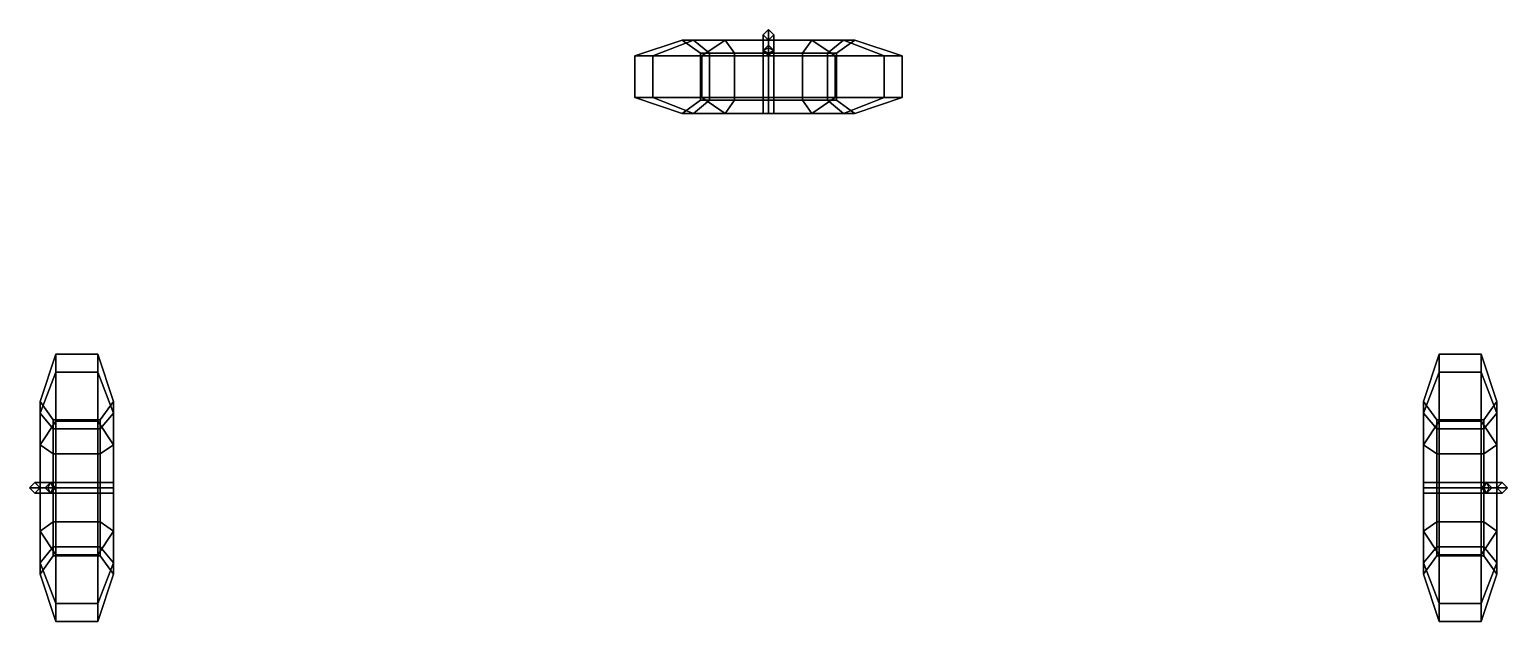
# Model space of a CAD drawing. Extents: x -2.8 to 2.8, y -15.8 to 4.8.
# Drawn here: x -2.82 to 2.82, y 2.55 to 4.81 of the extents above; entities that cross this region are included whole.
import ezdxf

# ---------------------------------------------------------------- set-up
doc = ezdxf.new("R2010")
doc.units = 0
doc.layers.add('WHEELS', color=2, linetype='CONTINUOUS')

msp = doc.modelspace()

# ---------------------------------------------------------------- linework, layer by layer
at = {"layer": 'WHEELS'}
for points in [[(0, 4.81, 0.64), (-0.02, 4.79, 0.65), (-0.02, 4.73, 0.85), (0, 4.75, 0.86)], [(0, 4.74, 0.55), (-0.02, 4.73, 0.57), (-0.02, 4.79, 0.65), (0, 4.81, 0.64)], [(0.02, 4.79, 0.65), (0, 4.81, 0.64), (0, 4.75, 0.86), (0.02, 4.73, 0.85)], [(0.02, 4.73, 0.57), (0, 4.74, 0.55), (0, 4.81, 0.64), (0.02, 4.79, 0.65)], [(-0.51, 4.71, 0.33), (-0.4417, 4.71, 0.585), (-0.2858, 4.77, 0.495), (-0.33, 4.77, 0.33)], [(-0.4417, 4.71, 0.075), (-0.51, 4.71, 0.33), (-0.33, 4.77, 0.33), (-0.2858, 4.77, 0.165)], [(-0.255, 4.71, -0.1117), (-0.4417, 4.71, 0.075), (-0.2858, 4.77, 0.165), (-0.165, 4.77, 0.0442)], [(-0.4417, 4.71, 0.585), (-0.255, 4.71, 0.7717), (-0.165, 4.77, 0.6158), (-0.2858, 4.77, 0.495)], [(-0.33, 4.77, 0.33), (-0.2858, 4.77, 0.495), (-0.2252, 4.72, 0.46), (-0.26, 4.72, 0.33)], [(-0.2858, 4.77, 0.165), (-0.33, 4.77, 0.33), (-0.26, 4.72, 0.33), (-0.2252, 4.72, 0.2)], [(-0.165, 4.77, 0.0442), (-0.2858, 4.77, 0.165), (-0.2252, 4.72, 0.2), (-0.13, 4.72, 0.1048)], [(-0.2858, 4.77, 0.495), (-0.165, 4.77, 0.6158), (-0.13, 4.72, 0.5552), (-0.2252, 4.72, 0.46)], [(0, 4.71, -0.18), (-0.255, 4.71, -0.1117), (-0.165, 4.77, 0.0442), (0, 4.77)], [(-0.255, 4.71, 0.7717), (0, 4.71, 0.84), (0, 4.77, 0.66), (-0.165, 4.77, 0.6158)], [(0, 4.77), (-0.165, 4.77, 0.0442), (-0.13, 4.72, 0.1048), (0, 4.72, 0.07)], [(-0.165, 4.77, 0.6158), (0, 4.77, 0.66), (0, 4.72, 0.59), (-0.13, 4.72, 0.5552)], [(-0.02, 4.79, 0.65), (0, 4.77, 0.66), (0, 4.71, 0.84), (-0.02, 4.73, 0.85)], [(-0.02, 4.73, 0.57), (0, 4.72, 0.59), (0, 4.77, 0.66), (-0.02, 4.79, 0.65)], [(0, 4.75, 0.86), (-0.02, 4.73, 0.85), (-0.02, 4.49, 0.98), (0, 4.49, 1)], [(0, 4.54, 0.55), (-0.02, 4.54, 0.57), (-0.02, 4.73, 0.57), (0, 4.74, 0.55)], [(0, 4.77, 0.66), (0.02, 4.79, 0.65), (0.02, 4.73, 0.85), (0, 4.71, 0.84)], [(0, 4.72, 0.59), (0.02, 4.73, 0.57), (0.02, 4.79, 0.65), (0, 4.77, 0.66)], [(0.165, 4.77, 0.0442), (0, 4.77), (0, 4.72, 0.07), (0.13, 4.72, 0.1048)], [(0.255, 4.71, -0.1117), (0, 4.71, -0.18), (0, 4.77), (0.165, 4.77, 0.0442)], [(0, 4.77, 0.66), (0.165, 4.77, 0.6158), (0.13, 4.72, 0.5552), (0, 4.72, 0.59)], [(0, 4.71, 0.84), (0.255, 4.71, 0.7717), (0.165, 4.77, 0.6158), (0, 4.77, 0.66)], [(0.02, 4.73, 0.85), (0, 4.75, 0.86), (0, 4.49, 1), (0.02, 4.49, 0.98)], [(0.02, 4.54, 0.57), (0, 4.54, 0.55), (0, 4.74, 0.55), (0.02, 4.73, 0.57)], [(0.2858, 4.77, 0.165), (0.165, 4.77, 0.0442), (0.13, 4.72, 0.1048), (0.2252, 4.72, 0.2)], [(0.165, 4.77, 0.6158), (0.2858, 4.77, 0.495), (0.2252, 4.72, 0.46), (0.13, 4.72, 0.5552)], [(0.4417, 4.71, 0.075), (0.255, 4.71, -0.1117), (0.165, 4.77, 0.0442), (0.2858, 4.77, 0.165)], [(0.255, 4.71, 0.7717), (0.4417, 4.71, 0.585), (0.2858, 4.77, 0.495), (0.165, 4.77, 0.6158)], [(0.2858, 4.77, 0.495), (0.33, 4.77, 0.33), (0.26, 4.72, 0.33), (0.2252, 4.72, 0.46)], [(0.33, 4.77, 0.33), (0.2858, 4.77, 0.165), (0.2252, 4.72, 0.2), (0.26, 4.72, 0.33)], [(0.4417, 4.71, 0.585), (0.51, 4.71, 0.33), (0.33, 4.77, 0.33), (0.2858, 4.77, 0.495)], [(0.51, 4.71, 0.33), (0.4417, 4.71, 0.075), (0.2858, 4.77, 0.165), (0.33, 4.77, 0.33)], [(-0.4417, 4.71, 0.585), (-0.51, 4.71, 0.33), (-0.51, 4.55, 0.33), (-0.4417, 4.55, 0.585)], [(-0.51, 4.71, 0.33), (-0.4417, 4.71, 0.075), (-0.4417, 4.55, 0.075), (-0.51, 4.55, 0.33)], [(-0.4417, 4.71, 0.075), (-0.255, 4.71, -0.1117), (-0.255, 4.55, -0.1117), (-0.4417, 4.55, 0.075)], [(-0.255, 4.71, 0.7717), (-0.4417, 4.71, 0.585), (-0.4417, 4.55, 0.585), (-0.255, 4.55, 0.7717)], [(-0.26, 4.72, 0.33), (-0.2252, 4.72, 0.46), (-0.2252, 4.54, 0.46), (-0.26, 4.54, 0.33)], [(-0.2252, 4.72, 0.2), (-0.26, 4.72, 0.33), (-0.26, 4.54, 0.33), (-0.2252, 4.54, 0.2)], [(-0.255, 4.71, -0.1117), (0, 4.71, -0.18), (0, 4.55, -0.18), (-0.255, 4.55, -0.1117)], [(0, 4.71, 0.84), (-0.255, 4.71, 0.7717), (-0.255, 4.55, 0.7717), (0, 4.55, 0.84)], [(-0.13, 4.72, 0.1048), (-0.2252, 4.72, 0.2), (-0.2252, 4.54, 0.2), (-0.13, 4.54, 0.1048)], [(-0.2252, 4.72, 0.46), (-0.13, 4.72, 0.5552), (-0.13, 4.54, 0.5552), (-0.2252, 4.54, 0.46)], [(0, 4.72, 0.07), (-0.13, 4.72, 0.1048), (-0.13, 4.54, 0.1048), (0, 4.54, 0.07)], [(-0.13, 4.72, 0.5552), (0, 4.72, 0.59), (0, 4.54, 0.59), (-0.13, 4.54, 0.5552)], [(-0.02, 4.73, 0.85), (0, 4.71, 0.84), (0, 4.49, 0.96), (-0.02, 4.49, 0.98)], [(-0.02, 4.54, 0.57), (0, 4.54, 0.59), (0, 4.72, 0.59), (-0.02, 4.73, 0.57)], [(0, 4.71, 0.84), (0.02, 4.73, 0.85), (0.02, 4.49, 0.98), (0, 4.49, 0.96)], [(0, 4.54, 0.59), (0.02, 4.54, 0.57), (0.02, 4.73, 0.57), (0, 4.72, 0.59)], [(0.13, 4.72, 0.1048), (0, 4.72, 0.07), (0, 4.54, 0.07), (0.13, 4.54, 0.1048)], [(0, 4.72, 0.59), (0.13, 4.72, 0.5552), (0.13, 4.54, 0.5552), (0, 4.54, 0.59)], [(0, 4.71, -0.18), (0.255, 4.71, -0.1117), (0.255, 4.55, -0.1117), (0, 4.55, -0.18)], [(0.255, 4.71, 0.7717), (0, 4.71, 0.84), (0, 4.55, 0.84), (0.255, 4.55, 0.7717)], [(0.2252, 4.72, 0.2), (0.13, 4.72, 0.1048), (0.13, 4.54, 0.1048), (0.2252, 4.54, 0.2)], [(0.13, 4.72, 0.5552), (0.2252, 4.72, 0.46), (0.2252, 4.54, 0.46), (0.13, 4.54, 0.5552)], [(0.2252, 4.72, 0.46), (0.26, 4.72, 0.33), (0.26, 4.54, 0.33), (0.2252, 4.54, 0.46)], [(0.26, 4.72, 0.33), (0.2252, 4.72, 0.2), (0.2252, 4.54, 0.2), (0.26, 4.54, 0.33)], [(0.255, 4.71, -0.1117), (0.4417, 4.71, 0.075), (0.4417, 4.55, 0.075), (0.255, 4.55, -0.1117)], [(0.4417, 4.71, 0.585), (0.255, 4.71, 0.7717), (0.255, 4.55, 0.7717), (0.4417, 4.55, 0.585)], [(0.51, 4.71, 0.33), (0.4417, 4.71, 0.585), (0.4417, 4.55, 0.585), (0.51, 4.55, 0.33)], [(0.4417, 4.71, 0.075), (0.51, 4.71, 0.33), (0.51, 4.55, 0.33), (0.4417, 4.55, 0.075)], [(-0.4417, 4.55, 0.585), (-0.51, 4.55, 0.33), (-0.33, 4.49, 0.33), (-0.2858, 4.49, 0.495)], [(-0.51, 4.55, 0.33), (-0.4417, 4.55, 0.075), (-0.2858, 4.49, 0.165), (-0.33, 4.49, 0.33)], [(-0.4417, 4.55, 0.075), (-0.255, 4.55, -0.1117), (-0.165, 4.49, 0.0442), (-0.2858, 4.49, 0.165)], [(-0.255, 4.55, 0.7717), (-0.4417, 4.55, 0.585), (-0.2858, 4.49, 0.495), (-0.165, 4.49, 0.6158)], [(-0.2858, 4.49, 0.495), (-0.33, 4.49, 0.33), (-0.26, 4.54, 0.33), (-0.2252, 4.54, 0.46)], [(-0.33, 4.49, 0.33), (-0.2858, 4.49, 0.165), (-0.2252, 4.54, 0.2), (-0.26, 4.54, 0.33)], [(-0.2858, 4.49, 0.165), (-0.165, 4.49, 0.0442), (-0.13, 4.54, 0.1048), (-0.2252, 4.54, 0.2)], [(-0.165, 4.49, 0.6158), (-0.2858, 4.49, 0.495), (-0.2252, 4.54, 0.46), (-0.13, 4.54, 0.5552)], [(-0.255, 4.55, -0.1117), (0, 4.55, -0.18), (0, 4.49), (-0.165, 4.49, 0.0442)], [(0, 4.55, 0.84), (-0.255, 4.55, 0.7717), (-0.165, 4.49, 0.6158), (0, 4.49, 0.66)], [(-0.165, 4.49, 0.0442), (0, 4.49), (0, 4.54, 0.07), (-0.13, 4.54, 0.1048)], [(0, 4.49, 0.66), (-0.165, 4.49, 0.6158), (-0.13, 4.54, 0.5552), (0, 4.54, 0.59)], [(0, 4.55, -0.18), (0.255, 4.55, -0.1117), (0.165, 4.49, 0.0442), (0, 4.49)], [(0.255, 4.55, 0.7717), (0, 4.55, 0.84), (0, 4.49, 0.66), (0.165, 4.49, 0.6158)], [(0, 4.49), (0.165, 4.49, 0.0442), (0.13, 4.54, 0.1048), (0, 4.54, 0.07)], [(0.165, 4.49, 0.6158), (0, 4.49, 0.66), (0, 4.54, 0.59), (0.13, 4.54, 0.5552)], [(0.165, 4.49, 0.0442), (0.2858, 4.49, 0.165), (0.2252, 4.54, 0.2), (0.13, 4.54, 0.1048)], [(0.2858, 4.49, 0.495), (0.165, 4.49, 0.6158), (0.13, 4.54, 0.5552), (0.2252, 4.54, 0.46)], [(0.255, 4.55, -0.1117), (0.4417, 4.55, 0.075), (0.2858, 4.49, 0.165), (0.165, 4.49, 0.0442)], [(0.4417, 4.55, 0.585), (0.255, 4.55, 0.7717), (0.165, 4.49, 0.6158), (0.2858, 4.49, 0.495)], [(0.33, 4.49, 0.33), (0.2858, 4.49, 0.495), (0.2252, 4.54, 0.46), (0.26, 4.54, 0.33)], [(0.2858, 4.49, 0.165), (0.33, 4.49, 0.33), (0.26, 4.54, 0.33), (0.2252, 4.54, 0.2)], [(0.51, 4.55, 0.33), (0.4417, 4.55, 0.585), (0.2858, 4.49, 0.495), (0.33, 4.49, 0.33)], [(0.4417, 4.55, 0.075), (0.51, 4.55, 0.33), (0.33, 4.49, 0.33), (0.2858, 4.49, 0.165)], [(-2.72, 3.5017, 0.585), (-2.72, 3.57, 0.33), (-2.78, 3.39, 0.33), (-2.78, 3.3458, 0.495)], [(-2.72, 3.57, 0.33), (-2.72, 3.5017, 0.075), (-2.78, 3.3458, 0.165), (-2.78, 3.39, 0.33)], [(-2.72, 3.57, 0.33), (-2.72, 3.5017, 0.585), (-2.56, 3.5017, 0.585), (-2.56, 3.57, 0.33)], [(-2.72, 3.5017, 0.075), (-2.72, 3.57, 0.33), (-2.56, 3.57, 0.33), (-2.56, 3.5017, 0.075)], [(-2.56, 3.57, 0.33), (-2.56, 3.5017, 0.585), (-2.5, 3.3458, 0.495), (-2.5, 3.39, 0.33)], [(-2.56, 3.5017, 0.075), (-2.56, 3.57, 0.33), (-2.5, 3.39, 0.33), (-2.5, 3.3458, 0.165)], [(2.56, 3.5017, 0.585), (2.56, 3.57, 0.33), (2.5, 3.39, 0.33), (2.5, 3.3458, 0.495)], [(2.56, 3.57, 0.33), (2.56, 3.5017, 0.075), (2.5, 3.3458, 0.165), (2.5, 3.39, 0.33)], [(2.72, 3.5017, 0.585), (2.72, 3.57, 0.33), (2.56, 3.57, 0.33), (2.56, 3.5017, 0.585)], [(2.72, 3.57, 0.33), (2.72, 3.5017, 0.075), (2.56, 3.5017, 0.075), (2.56, 3.57, 0.33)], [(2.72, 3.57, 0.33), (2.72, 3.5017, 0.585), (2.78, 3.3458, 0.495), (2.78, 3.39, 0.33)], [(2.72, 3.5017, 0.075), (2.72, 3.57, 0.33), (2.78, 3.39, 0.33), (2.78, 3.3458, 0.165)], [(-2.72, 3.5017, 0.075), (-2.72, 3.315, -0.1117), (-2.78, 3.225, 0.0442), (-2.78, 3.3458, 0.165)], [(-2.72, 3.315, 0.7717), (-2.72, 3.5017, 0.585), (-2.78, 3.3458, 0.495), (-2.78, 3.225, 0.6158)], [(-2.72, 3.315, -0.1117), (-2.72, 3.5017, 0.075), (-2.56, 3.5017, 0.075), (-2.56, 3.315, -0.1117)], [(-2.72, 3.5017, 0.585), (-2.72, 3.315, 0.7717), (-2.56, 3.315, 0.7717), (-2.56, 3.5017, 0.585)], [(-2.56, 3.315, -0.1117), (-2.56, 3.5017, 0.075), (-2.5, 3.3458, 0.165), (-2.5, 3.225, 0.0442)], [(-2.56, 3.5017, 0.585), (-2.56, 3.315, 0.7717), (-2.5, 3.225, 0.6158), (-2.5, 3.3458, 0.495)], [(2.56, 3.5017, 0.075), (2.56, 3.315, -0.1117), (2.5, 3.225, 0.0442), (2.5, 3.3458, 0.165)], [(2.56, 3.315, 0.7717), (2.56, 3.5017, 0.585), (2.5, 3.3458, 0.495), (2.5, 3.225, 0.6158)], [(2.72, 3.5017, 0.075), (2.72, 3.315, -0.1117), (2.56, 3.315, -0.1117), (2.56, 3.5017, 0.075)], [(2.72, 3.315, 0.7717), (2.72, 3.5017, 0.585), (2.56, 3.5017, 0.585), (2.56, 3.315, 0.7717)], [(2.72, 3.315, -0.1117), (2.72, 3.5017, 0.075), (2.78, 3.3458, 0.165), (2.78, 3.225, 0.0442)], [(2.72, 3.5017, 0.585), (2.72, 3.315, 0.7717), (2.78, 3.225, 0.6158), (2.78, 3.3458, 0.495)], [(-2.78, 3.3458, 0.495), (-2.78, 3.39, 0.33), (-2.73, 3.32, 0.33), (-2.73, 3.2852, 0.46)], [(-2.78, 3.39, 0.33), (-2.78, 3.3458, 0.165), (-2.73, 3.2852, 0.2), (-2.73, 3.32, 0.33)], [(-2.5, 3.39, 0.33), (-2.5, 3.3458, 0.495), (-2.55, 3.2852, 0.46), (-2.55, 3.32, 0.33)], [(-2.5, 3.3458, 0.165), (-2.5, 3.39, 0.33), (-2.55, 3.32, 0.33), (-2.55, 3.2852, 0.2)], [(2.5, 3.3458, 0.495), (2.5, 3.39, 0.33), (2.55, 3.32, 0.33), (2.55, 3.2852, 0.46)], [(2.5, 3.39, 0.33), (2.5, 3.3458, 0.165), (2.55, 3.2852, 0.2), (2.55, 3.32, 0.33)], [(2.78, 3.39, 0.33), (2.78, 3.3458, 0.495), (2.73, 3.2852, 0.46), (2.73, 3.32, 0.33)], [(2.78, 3.3458, 0.165), (2.78, 3.39, 0.33), (2.73, 3.32, 0.33), (2.73, 3.2852, 0.2)], [(-2.78, 3.3458, 0.165), (-2.78, 3.225, 0.0442), (-2.73, 3.19, 0.1048), (-2.73, 3.2852, 0.2)], [(-2.78, 3.225, 0.6158), (-2.78, 3.3458, 0.495), (-2.73, 3.2852, 0.46), (-2.73, 3.19, 0.5552)], [(-2.5, 3.225, 0.0442), (-2.5, 3.3458, 0.165), (-2.55, 3.2852, 0.2), (-2.55, 3.19, 0.1048)], [(-2.5, 3.3458, 0.495), (-2.5, 3.225, 0.6158), (-2.55, 3.19, 0.5552), (-2.55, 3.2852, 0.46)], [(2.5, 3.3458, 0.165), (2.5, 3.225, 0.0442), (2.55, 3.19, 0.1048), (2.55, 3.2852, 0.2)], [(2.5, 3.225, 0.6158), (2.5, 3.3458, 0.495), (2.55, 3.2852, 0.46), (2.55, 3.19, 0.5552)], [(2.78, 3.225, 0.0442), (2.78, 3.3458, 0.165), (2.73, 3.2852, 0.2), (2.73, 3.19, 0.1048)], [(2.78, 3.3458, 0.495), (2.78, 3.225, 0.6158), (2.73, 3.19, 0.5552), (2.73, 3.2852, 0.46)], [(-2.72, 3.315, -0.1117), (-2.72, 3.06, -0.18), (-2.78, 3.06), (-2.78, 3.225, 0.0442)], [(-2.72, 3.06, 0.84), (-2.72, 3.315, 0.7717), (-2.78, 3.225, 0.6158), (-2.78, 3.06, 0.66)], [(-2.73, 3.2852, 0.46), (-2.73, 3.32, 0.33), (-2.55, 3.32, 0.33), (-2.55, 3.2852, 0.46)], [(-2.73, 3.32, 0.33), (-2.73, 3.2852, 0.2), (-2.55, 3.2852, 0.2), (-2.55, 3.32, 0.33)], [(-2.73, 3.2852, 0.2), (-2.73, 3.19, 0.1048), (-2.55, 3.19, 0.1048), (-2.55, 3.2852, 0.2)], [(-2.73, 3.19, 0.5552), (-2.73, 3.2852, 0.46), (-2.55, 3.2852, 0.46), (-2.55, 3.19, 0.5552)], [(-2.72, 3.06, -0.18), (-2.72, 3.315, -0.1117), (-2.56, 3.315, -0.1117), (-2.56, 3.06, -0.18)], [(-2.72, 3.315, 0.7717), (-2.72, 3.06, 0.84), (-2.56, 3.06, 0.84), (-2.56, 3.315, 0.7717)], [(-2.56, 3.06, -0.18), (-2.56, 3.315, -0.1117), (-2.5, 3.225, 0.0442), (-2.5, 3.06)], [(-2.56, 3.315, 0.7717), (-2.56, 3.06, 0.84), (-2.5, 3.06, 0.66), (-2.5, 3.225, 0.6158)], [(2.56, 3.315, -0.1117), (2.56, 3.06, -0.18), (2.5, 3.06), (2.5, 3.225, 0.0442)], [(2.56, 3.06, 0.84), (2.56, 3.315, 0.7717), (2.5, 3.225, 0.6158), (2.5, 3.06, 0.66)], [(2.73, 3.32, 0.33), (2.73, 3.2852, 0.46), (2.55, 3.2852, 0.46), (2.55, 3.32, 0.33)], [(2.73, 3.2852, 0.2), (2.73, 3.32, 0.33), (2.55, 3.32, 0.33), (2.55, 3.2852, 0.2)], [(2.73, 3.19, 0.1048), (2.73, 3.2852, 0.2), (2.55, 3.2852, 0.2), (2.55, 3.19, 0.1048)], [(2.73, 3.2852, 0.46), (2.73, 3.19, 0.5552), (2.55, 3.19, 0.5552), (2.55, 3.2852, 0.46)], [(2.72, 3.315, -0.1117), (2.72, 3.06, -0.18), (2.56, 3.06, -0.18), (2.56, 3.315, -0.1117)], [(2.72, 3.06, 0.84), (2.72, 3.315, 0.7717), (2.56, 3.315, 0.7717), (2.56, 3.06, 0.84)], [(2.72, 3.06, -0.18), (2.72, 3.315, -0.1117), (2.78, 3.225, 0.0442), (2.78, 3.06)], [(2.72, 3.315, 0.7717), (2.72, 3.06, 0.84), (2.78, 3.06, 0.66), (2.78, 3.225, 0.6158)], [(-2.78, 3.225, 0.0442), (-2.78, 3.06), (-2.73, 3.06, 0.07), (-2.73, 3.19, 0.1048)], [(-2.78, 3.06, 0.66), (-2.78, 3.225, 0.6158), (-2.73, 3.19, 0.5552), (-2.73, 3.06, 0.59)], [(-2.5, 3.06), (-2.5, 3.225, 0.0442), (-2.55, 3.19, 0.1048), (-2.55, 3.06, 0.07)], [(-2.5, 3.225, 0.6158), (-2.5, 3.06, 0.66), (-2.55, 3.06, 0.59), (-2.55, 3.19, 0.5552)], [(2.5, 3.225, 0.0442), (2.5, 3.06), (2.55, 3.06, 0.07), (2.55, 3.19, 0.1048)], [(2.5, 3.06, 0.66), (2.5, 3.225, 0.6158), (2.55, 3.19, 0.5552), (2.55, 3.06, 0.59)], [(2.78, 3.06), (2.78, 3.225, 0.0442), (2.73, 3.19, 0.1048), (2.73, 3.06, 0.07)], [(2.78, 3.225, 0.6158), (2.78, 3.06, 0.66), (2.73, 3.06, 0.59), (2.73, 3.19, 0.5552)], [(-2.73, 3.19, 0.1048), (-2.73, 3.06, 0.07), (-2.55, 3.06, 0.07), (-2.55, 3.19, 0.1048)], [(-2.73, 3.06, 0.59), (-2.73, 3.19, 0.5552), (-2.55, 3.19, 0.5552), (-2.55, 3.06, 0.59)], [(2.73, 3.06, 0.07), (2.73, 3.19, 0.1048), (2.55, 3.19, 0.1048), (2.55, 3.06, 0.07)], [(2.73, 3.19, 0.5552), (2.73, 3.06, 0.59), (2.55, 3.06, 0.59), (2.55, 3.19, 0.5552)], [(-2.8, 3.08, 0.65), (-2.82, 3.06, 0.64), (-2.76, 3.06, 0.86), (-2.74, 3.08, 0.85)], [(-2.74, 3.08, 0.57), (-2.75, 3.06, 0.55), (-2.82, 3.06, 0.64), (-2.8, 3.08, 0.65)], [(-2.82, 3.06, 0.64), (-2.8, 3.04, 0.65), (-2.74, 3.04, 0.85), (-2.76, 3.06, 0.86)], [(-2.75, 3.06, 0.55), (-2.74, 3.04, 0.57), (-2.8, 3.04, 0.65), (-2.82, 3.06, 0.64)], [(-2.78, 3.06, 0.66), (-2.8, 3.08, 0.65), (-2.74, 3.08, 0.85), (-2.72, 3.06, 0.84)], [(-2.73, 3.06, 0.59), (-2.74, 3.08, 0.57), (-2.8, 3.08, 0.65), (-2.78, 3.06, 0.66)], [(-2.8, 3.04, 0.65), (-2.78, 3.06, 0.66), (-2.72, 3.06, 0.84), (-2.74, 3.04, 0.85)], [(-2.74, 3.04, 0.57), (-2.73, 3.06, 0.59), (-2.78, 3.06, 0.66), (-2.8, 3.04, 0.65)], [(-2.72, 3.06, -0.18), (-2.72, 2.805, -0.1117), (-2.78, 2.895, 0.0442), (-2.78, 3.06)], [(-2.78, 3.06), (-2.78, 2.895, 0.0442), (-2.73, 2.93, 0.1048), (-2.73, 3.06, 0.07)], [(-2.72, 2.805, 0.7717), (-2.72, 3.06, 0.84), (-2.78, 3.06, 0.66), (-2.78, 2.895, 0.6158)], [(-2.78, 2.895, 0.6158), (-2.78, 3.06, 0.66), (-2.73, 3.06, 0.59), (-2.73, 2.93, 0.5552)], [(-2.74, 3.08, 0.85), (-2.76, 3.06, 0.86), (-2.5, 3.06, 1), (-2.5, 3.08, 0.98)], [(-2.76, 3.06, 0.86), (-2.74, 3.04, 0.85), (-2.5, 3.04, 0.98), (-2.5, 3.06, 1)], [(-2.55, 3.08, 0.57), (-2.55, 3.06, 0.55), (-2.75, 3.06, 0.55), (-2.74, 3.08, 0.57)], [(-2.55, 3.06, 0.55), (-2.55, 3.04, 0.57), (-2.74, 3.04, 0.57), (-2.75, 3.06, 0.55)], [(-2.72, 3.06, 0.84), (-2.74, 3.08, 0.85), (-2.5, 3.08, 0.98), (-2.5, 3.06, 0.96)], [(-2.55, 3.06, 0.59), (-2.55, 3.08, 0.57), (-2.74, 3.08, 0.57), (-2.73, 3.06, 0.59)], [(-2.74, 3.04, 0.85), (-2.72, 3.06, 0.84), (-2.5, 3.06, 0.96), (-2.5, 3.04, 0.98)], [(-2.55, 3.04, 0.57), (-2.55, 3.06, 0.59), (-2.73, 3.06, 0.59), (-2.74, 3.04, 0.57)], [(-2.73, 3.06, 0.07), (-2.73, 2.93, 0.1048), (-2.55, 2.93, 0.1048), (-2.55, 3.06, 0.07)], [(-2.73, 2.93, 0.5552), (-2.73, 3.06, 0.59), (-2.55, 3.06, 0.59), (-2.55, 2.93, 0.5552)], [(-2.72, 2.805, -0.1117), (-2.72, 3.06, -0.18), (-2.56, 3.06, -0.18), (-2.56, 2.805, -0.1117)], [(-2.72, 3.06, 0.84), (-2.72, 2.805, 0.7717), (-2.56, 2.805, 0.7717), (-2.56, 3.06, 0.84)], [(-2.56, 2.805, -0.1117), (-2.56, 3.06, -0.18), (-2.5, 3.06), (-2.5, 2.895, 0.0442)], [(-2.56, 3.06, 0.84), (-2.56, 2.805, 0.7717), (-2.5, 2.895, 0.6158), (-2.5, 3.06, 0.66)], [(-2.5, 2.895, 0.0442), (-2.5, 3.06), (-2.55, 3.06, 0.07), (-2.55, 2.93, 0.1048)], [(-2.5, 3.06, 0.66), (-2.5, 2.895, 0.6158), (-2.55, 2.93, 0.5552), (-2.55, 3.06, 0.59)], [(2.74, 3.08, 0.85), (2.72, 3.06, 0.84), (2.5, 3.06, 0.96), (2.5, 3.08, 0.98)], [(2.76, 3.06, 0.86), (2.74, 3.08, 0.85), (2.5, 3.08, 0.98), (2.5, 3.06, 1)], [(2.56, 3.06, -0.18), (2.56, 2.805, -0.1117), (2.5, 2.895, 0.0442), (2.5, 3.06)], [(2.5, 3.06), (2.5, 2.895, 0.0442), (2.55, 2.93, 0.1048), (2.55, 3.06, 0.07)], [(2.74, 3.04, 0.85), (2.76, 3.06, 0.86), (2.5, 3.06, 1), (2.5, 3.04, 0.98)], [(2.72, 3.06, 0.84), (2.74, 3.04, 0.85), (2.5, 3.04, 0.98), (2.5, 3.06, 0.96)], [(2.56, 2.805, 0.7717), (2.56, 3.06, 0.84), (2.5, 3.06, 0.66), (2.5, 2.895, 0.6158)], [(2.5, 2.895, 0.6158), (2.5, 3.06, 0.66), (2.55, 3.06, 0.59), (2.55, 2.93, 0.5552)], [(2.55, 3.08, 0.57), (2.55, 3.06, 0.59), (2.73, 3.06, 0.59), (2.74, 3.08, 0.57)], [(2.55, 3.06, 0.55), (2.55, 3.08, 0.57), (2.74, 3.08, 0.57), (2.75, 3.06, 0.55)], [(2.73, 2.93, 0.1048), (2.73, 3.06, 0.07), (2.55, 3.06, 0.07), (2.55, 2.93, 0.1048)], [(2.55, 3.04, 0.57), (2.55, 3.06, 0.55), (2.75, 3.06, 0.55), (2.74, 3.04, 0.57)], [(2.55, 3.06, 0.59), (2.55, 3.04, 0.57), (2.74, 3.04, 0.57), (2.73, 3.06, 0.59)], [(2.73, 3.06, 0.59), (2.73, 2.93, 0.5552), (2.55, 2.93, 0.5552), (2.55, 3.06, 0.59)], [(2.72, 3.06, -0.18), (2.72, 2.805, -0.1117), (2.56, 2.805, -0.1117), (2.56, 3.06, -0.18)], [(2.72, 2.805, 0.7717), (2.72, 3.06, 0.84), (2.56, 3.06, 0.84), (2.56, 2.805, 0.7717)], [(2.8, 3.08, 0.65), (2.78, 3.06, 0.66), (2.72, 3.06, 0.84), (2.74, 3.08, 0.85)], [(2.72, 2.805, -0.1117), (2.72, 3.06, -0.18), (2.78, 3.06), (2.78, 2.895, 0.0442)], [(2.78, 3.06, 0.66), (2.8, 3.04, 0.65), (2.74, 3.04, 0.85), (2.72, 3.06, 0.84)], [(2.72, 3.06, 0.84), (2.72, 2.805, 0.7717), (2.78, 2.895, 0.6158), (2.78, 3.06, 0.66)], [(2.74, 3.08, 0.57), (2.73, 3.06, 0.59), (2.78, 3.06, 0.66), (2.8, 3.08, 0.65)], [(2.78, 2.895, 0.0442), (2.78, 3.06), (2.73, 3.06, 0.07), (2.73, 2.93, 0.1048)], [(2.73, 3.06, 0.59), (2.74, 3.04, 0.57), (2.8, 3.04, 0.65), (2.78, 3.06, 0.66)], [(2.78, 3.06, 0.66), (2.78, 2.895, 0.6158), (2.73, 2.93, 0.5552), (2.73, 3.06, 0.59)], [(2.82, 3.06, 0.64), (2.8, 3.08, 0.65), (2.74, 3.08, 0.85), (2.76, 3.06, 0.86)], [(2.75, 3.06, 0.55), (2.74, 3.08, 0.57), (2.8, 3.08, 0.65), (2.82, 3.06, 0.64)], [(2.8, 3.04, 0.65), (2.82, 3.06, 0.64), (2.76, 3.06, 0.86), (2.74, 3.04, 0.85)], [(2.74, 3.04, 0.57), (2.75, 3.06, 0.55), (2.82, 3.06, 0.64), (2.8, 3.04, 0.65)], [(-2.78, 2.895, 0.0442), (-2.78, 2.7742, 0.165), (-2.73, 2.8348, 0.2), (-2.73, 2.93, 0.1048)], [(-2.78, 2.7742, 0.495), (-2.78, 2.895, 0.6158), (-2.73, 2.93, 0.5552), (-2.73, 2.8348, 0.46)], [(-2.72, 2.805, -0.1117), (-2.72, 2.6183, 0.075), (-2.78, 2.7742, 0.165), (-2.78, 2.895, 0.0442)], [(-2.72, 2.6183, 0.585), (-2.72, 2.805, 0.7717), (-2.78, 2.895, 0.6158), (-2.78, 2.7742, 0.495)], [(-2.73, 2.93, 0.1048), (-2.73, 2.8348, 0.2), (-2.55, 2.8348, 0.2), (-2.55, 2.93, 0.1048)], [(-2.73, 2.8348, 0.46), (-2.73, 2.93, 0.5552), (-2.55, 2.93, 0.5552), (-2.55, 2.8348, 0.46)], [(-2.56, 2.6183, 0.075), (-2.56, 2.805, -0.1117), (-2.5, 2.895, 0.0442), (-2.5, 2.7742, 0.165)], [(-2.56, 2.805, 0.7717), (-2.56, 2.6183, 0.585), (-2.5, 2.7742, 0.495), (-2.5, 2.895, 0.6158)], [(-2.5, 2.7742, 0.165), (-2.5, 2.895, 0.0442), (-2.55, 2.93, 0.1048), (-2.55, 2.8348, 0.2)], [(-2.5, 2.895, 0.6158), (-2.5, 2.7742, 0.495), (-2.55, 2.8348, 0.46), (-2.55, 2.93, 0.5552)], [(2.5, 2.895, 0.0442), (2.5, 2.7742, 0.165), (2.55, 2.8348, 0.2), (2.55, 2.93, 0.1048)], [(2.5, 2.7742, 0.495), (2.5, 2.895, 0.6158), (2.55, 2.93, 0.5552), (2.55, 2.8348, 0.46)], [(2.56, 2.805, -0.1117), (2.56, 2.6183, 0.075), (2.5, 2.7742, 0.165), (2.5, 2.895, 0.0442)], [(2.56, 2.6183, 0.585), (2.56, 2.805, 0.7717), (2.5, 2.895, 0.6158), (2.5, 2.7742, 0.495)], [(2.73, 2.8348, 0.2), (2.73, 2.93, 0.1048), (2.55, 2.93, 0.1048), (2.55, 2.8348, 0.2)], [(2.73, 2.93, 0.5552), (2.73, 2.8348, 0.46), (2.55, 2.8348, 0.46), (2.55, 2.93, 0.5552)], [(2.72, 2.6183, 0.075), (2.72, 2.805, -0.1117), (2.78, 2.895, 0.0442), (2.78, 2.7742, 0.165)], [(2.72, 2.805, 0.7717), (2.72, 2.6183, 0.585), (2.78, 2.7742, 0.495), (2.78, 2.895, 0.6158)], [(2.78, 2.7742, 0.165), (2.78, 2.895, 0.0442), (2.73, 2.93, 0.1048), (2.73, 2.8348, 0.2)], [(2.78, 2.895, 0.6158), (2.78, 2.7742, 0.495), (2.73, 2.8348, 0.46), (2.73, 2.93, 0.5552)], [(-2.78, 2.73, 0.33), (-2.78, 2.7742, 0.495), (-2.73, 2.8348, 0.46), (-2.73, 2.8, 0.33)], [(-2.78, 2.7742, 0.165), (-2.78, 2.73, 0.33), (-2.73, 2.8, 0.33), (-2.73, 2.8348, 0.2)], [(-2.73, 2.8, 0.33), (-2.73, 2.8348, 0.46), (-2.55, 2.8348, 0.46), (-2.55, 2.8, 0.33)], [(-2.73, 2.8348, 0.2), (-2.73, 2.8, 0.33), (-2.55, 2.8, 0.33), (-2.55, 2.8348, 0.2)], [(-2.5, 2.7742, 0.495), (-2.5, 2.73, 0.33), (-2.55, 2.8, 0.33), (-2.55, 2.8348, 0.46)], [(-2.5, 2.73, 0.33), (-2.5, 2.7742, 0.165), (-2.55, 2.8348, 0.2), (-2.55, 2.8, 0.33)], [(2.5, 2.73, 0.33), (2.5, 2.7742, 0.495), (2.55, 2.8348, 0.46), (2.55, 2.8, 0.33)], [(2.5, 2.7742, 0.165), (2.5, 2.73, 0.33), (2.55, 2.8, 0.33), (2.55, 2.8348, 0.2)], [(2.73, 2.8348, 0.46), (2.73, 2.8, 0.33), (2.55, 2.8, 0.33), (2.55, 2.8348, 0.46)], [(2.73, 2.8, 0.33), (2.73, 2.8348, 0.2), (2.55, 2.8348, 0.2), (2.55, 2.8, 0.33)], [(2.78, 2.7742, 0.495), (2.78, 2.73, 0.33), (2.73, 2.8, 0.33), (2.73, 2.8348, 0.46)], [(2.78, 2.73, 0.33), (2.78, 2.7742, 0.165), (2.73, 2.8348, 0.2), (2.73, 2.8, 0.33)], [(-2.72, 2.55, 0.33), (-2.72, 2.6183, 0.585), (-2.78, 2.7742, 0.495), (-2.78, 2.73, 0.33)], [(-2.72, 2.6183, 0.075), (-2.72, 2.55, 0.33), (-2.78, 2.73, 0.33), (-2.78, 2.7742, 0.165)], [(-2.72, 2.6183, 0.075), (-2.72, 2.805, -0.1117), (-2.56, 2.805, -0.1117), (-2.56, 2.6183, 0.075)], [(-2.72, 2.805, 0.7717), (-2.72, 2.6183, 0.585), (-2.56, 2.6183, 0.585), (-2.56, 2.805, 0.7717)], [(-2.56, 2.6183, 0.585), (-2.56, 2.55, 0.33), (-2.5, 2.73, 0.33), (-2.5, 2.7742, 0.495)], [(-2.56, 2.55, 0.33), (-2.56, 2.6183, 0.075), (-2.5, 2.7742, 0.165), (-2.5, 2.73, 0.33)], [(2.56, 2.55, 0.33), (2.56, 2.6183, 0.585), (2.5, 2.7742, 0.495), (2.5, 2.73, 0.33)], [(2.56, 2.6183, 0.075), (2.56, 2.55, 0.33), (2.5, 2.73, 0.33), (2.5, 2.7742, 0.165)], [(2.72, 2.805, -0.1117), (2.72, 2.6183, 0.075), (2.56, 2.6183, 0.075), (2.56, 2.805, -0.1117)], [(2.72, 2.6183, 0.585), (2.72, 2.805, 0.7717), (2.56, 2.805, 0.7717), (2.56, 2.6183, 0.585)], [(2.72, 2.6183, 0.585), (2.72, 2.55, 0.33), (2.78, 2.73, 0.33), (2.78, 2.7742, 0.495)], [(2.72, 2.55, 0.33), (2.72, 2.6183, 0.075), (2.78, 2.7742, 0.165), (2.78, 2.73, 0.33)], [(-2.72, 2.6183, 0.585), (-2.72, 2.55, 0.33), (-2.56, 2.55, 0.33), (-2.56, 2.6183, 0.585)], [(-2.72, 2.55, 0.33), (-2.72, 2.6183, 0.075), (-2.56, 2.6183, 0.075), (-2.56, 2.55, 0.33)], [(2.72, 2.55, 0.33), (2.72, 2.6183, 0.585), (2.56, 2.6183, 0.585), (2.56, 2.55, 0.33)], [(2.72, 2.6183, 0.075), (2.72, 2.55, 0.33), (2.56, 2.55, 0.33), (2.56, 2.6183, 0.075)]]:
    msp.add_3dface(points, dxfattribs=at)

doc.saveas('drawing.dxf')
